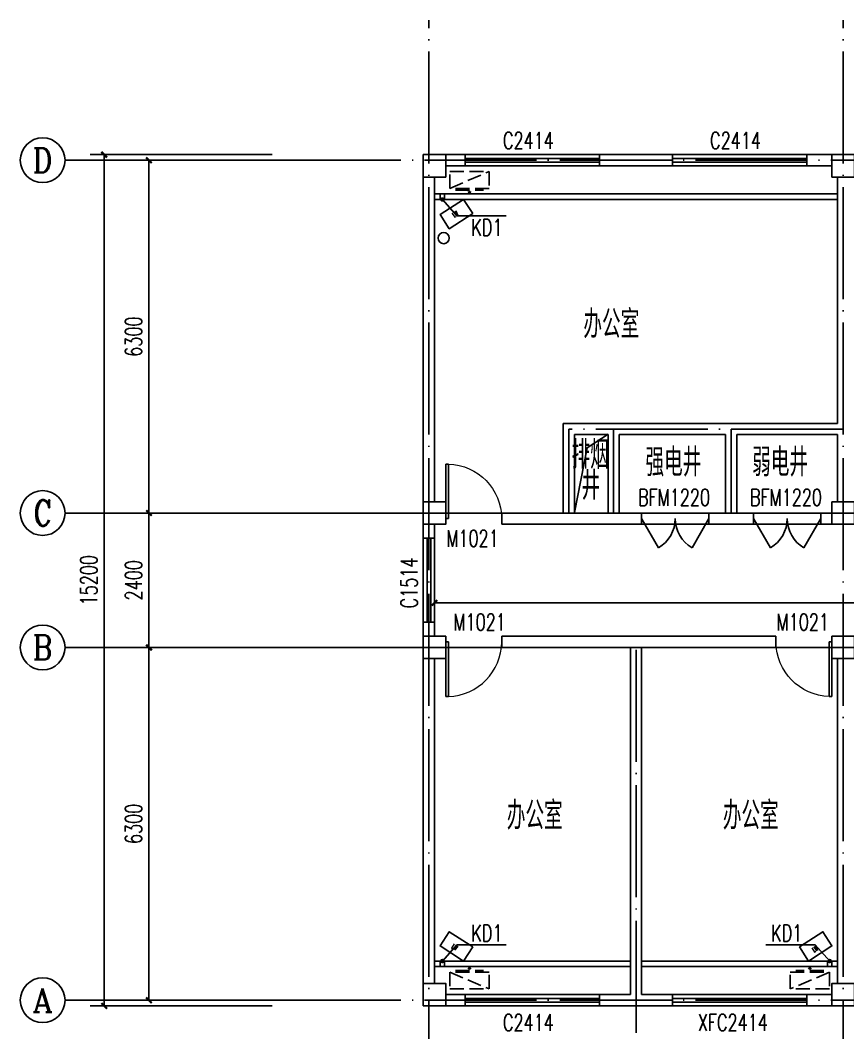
# Model space of a CAD drawing. Extents: x 5188914 to 7068445, y -542675 to 2032183.
# Drawn here: x 5205172 to 5219954, y -527701 to -509621 of the extents above; entities that cross this region are included whole.
import ezdxf
from ezdxf.enums import TextEntityAlignment as Align

# ---------------------------------------------------------------- set-up
doc = ezdxf.new("R2010")
doc.units = 0
doc.header["$LTSCALE"] = 1000
doc.header["$MEASUREMENT"] = 0
doc.linetypes.add('DASH', pattern=[0.35, 0.25, -0.1])
doc.linetypes.add('DOTE', pattern=[2.42, 2, -0.2, 0.02, -0.2])
doc.layers.get('0').update_dxf_attribs({"linetype": 'CONTINUOUS'})
doc.layers.get('Defpoints').update_dxf_attribs({"linetype": 'CONTINUOUS'})
for name, color, linetype in [('AXIS', 3, 'CONTINUOUS'), ('AXIS_TEXT', 7, 'CONTINUOUS'), ('COLUMN', 9, 'CONTINUOUS'), ('DIM_SYMB', 3, 'CONTINUOUS'), ('DOTE', 252, 'CONTINUOUS'), ('PUB_TEXT', 7, 'CONTINUOUS'), ('TH_DIM', 3, 'CONTINUOUS'), ('WALL', 251, 'CONTINUOUS'), ('WINDOW', 4, 'CONTINUOUS'), ('WINDOW_TEXT', 7, 'CONTINUOUS'), ('厨卫布置', 6, 'CONTINUOUS'), ('填充', 251, 'CONTINUOUS'), ('排水', 221, 'CONTINUOUS')]:
    doc.layers.add(name, color=color, linetype=linetype)
doc.styles.add('_TCH_AXIS', font='COMPLEX', dxfattribs={"bigfont": 'GBCBIG'})
doc.styles.add('_TCH_DIM_T3', font='SIMPLEX', dxfattribs={"width": 0.705882, "bigfont": 'GBCBIG'})
doc.styles.add('_TCH_LABEL', font='COMPLEX', dxfattribs={"bigfont": 'GBCBIG'})
doc.styles.add('_TCH_WINDOW', font='SIMPLEX', dxfattribs={"height": 3.5, "bigfont": 'GBCBIG'})
doc.styles.add('COMPLEX', font='COMPLEX')
doc.styles.add('DIM_FONT', font='SIMPLEX', dxfattribs={"width": 0.7, "bigfont": 'GBCBIG'})
doc.styles.add('schuco', font='sceie.shx', dxfattribs={"width": 0.7, "bigfont": 'sceic.shx'})
doc.dimstyles.new('_TCH_ARCH&&100', dxfattribs={"dimtxt": 297.5, "dimasz": 100, "dimexe": 250, "dimexo": 300, "dimgap": 126.25, "dimtad": 1, "dimdec": 0, "dimzin": 0, "dimdsep": 46, "dimtxsty": '_TCH_DIM_T3', "dimblk": 'ARCHTICK', "dimcen": 0.09, "dimclrt": 7, "dimazin": 2, "dimtfac": 1, "dimtdec": 0, "dimtix": 1, "dimtmove": 2, "dimatfit": 3, "dimfxl": 0, "dimtolj": 1, "dimtzin": 0, "dimarcsym": 0})

# ---------------------------------------------------------------- blocks, each defined once
blk = doc.blocks.new('A$C2E081725')
at = {"linetype": 'DASH'}
for p, q in [((700, 94), (0, 394)), ((600, 64), (100, 64)), ((138, 94), (138, 64)), ((350, 8), (327, 39)), ((350, 49), (350, 0)), ((350, 8), (373, 39)), ((563, 94), (563, 64))]:
    blk.add_line(p, q, dxfattribs=at)
blk.add_lwpolyline([(0, 394), (0, 94), (700, 94), (700, 394)], close=True, dxfattribs=at)
blk = doc.blocks.new('_AXISO')
blk.add_circle((0, 0), 0.5)
at = {"layer": 'AXIS_TEXT', "style": 'COMPLEX', "width": 1.041667}
blk.add_attdef('A', text='', height=0.56, dxfattribs=at).set_placement((-0.25, -0.28), (0.25, -0.28), align=Align.FIT)
blk = doc.blocks.new('_ArchTick')
at = {"color": 0, "linetype": 'ByBlock', "const_width": 0.4}
blk.add_lwpolyline([(-0.5, -0.5), (0.5, 0.5)], dxfattribs=at)
blk = doc.blocks.new('*D167')
at = {"layer": 'Defpoints', "color": 0}
for p in [(5212572, -518746), (5231372, -518746), (5231372, -520024)]:
    blk.add_point(p, dxfattribs=at)
at = {"layer": 'TH_DIM', "color": 0, "lineweight": -2}
for p, q in [((5212572, -519046), (5212572, -520274)), ((5231372, -519046), (5231372, -520274)), ((5212572, -520024), (5231372, -520024))]:
    blk.add_line(p, q, dxfattribs=at)
at = {"layer": 'TH_DIM', "color": 0, "lineweight": -2, "xscale": 100, "yscale": 100, "zscale": 100, "rotation": 180}
blk.add_blockref('_ArchTick', (5212572, -520024), dxfattribs=at)
at = {"layer": 'TH_DIM', "color": 0, "lineweight": -2, "xscale": 100, "yscale": 100, "zscale": 100}
blk.add_blockref('_ArchTick', (5231372, -520024), dxfattribs=at)
at = {"layer": 'TH_DIM', "color": 7, "insert": (5221972, -519749), "char_height": 297.5, "attachment_point": 5, "style": '_TCH_DIM_T3'}
blk.add_mtext('\\A1;18800', dxfattribs=at)
blk = doc.blocks.new('*D198')
at = {"layer": 'AXIS', "color": 0, "lineweight": -2}
for p, q in [((5209672, -520821), (5207222, -520821)), ((5207472, -527121), (5207472, -520821)), ((5209672, -527121), (5207222, -527121))]:
    blk.add_line(p, q, dxfattribs=at)
at = {"layer": 'Defpoints', "color": 0}
for p in [(5207472, -520821), (5209972, -520821), (5209972, -527121)]:
    blk.add_point(p, dxfattribs=at)
at = {"layer": 'AXIS', "color": 0, "lineweight": -2, "xscale": 100, "yscale": 100, "zscale": 100}
for p, rotation in [((5207472, -520821), 90), ((5207472, -527121), 270)]:
    blk.add_blockref('_ArchTick', p, dxfattribs=dict(at, rotation=rotation))
at = {"layer": 'AXIS', "color": 7, "insert": (5207197, -523971), "char_height": 297.5, "attachment_point": 5, "rotation": 90, "style": '_TCH_DIM_T3'}
blk.add_mtext('\\A1;6300', dxfattribs=at)
blk = doc.blocks.new('*D199')
at = {"layer": 'AXIS', "color": 0, "lineweight": -2}
for p, q in [((5209672, -518421), (5207222, -518421)), ((5207472, -520821), (5207472, -518421)), ((5209672, -520821), (5207222, -520821))]:
    blk.add_line(p, q, dxfattribs=at)
at = {"layer": 'Defpoints', "color": 0}
for p in [(5207472, -518421), (5209972, -518421), (5209972, -520821)]:
    blk.add_point(p, dxfattribs=at)
at = {"layer": 'AXIS', "color": 0, "lineweight": -2, "xscale": 100, "yscale": 100, "zscale": 100}
for p, rotation in [((5207472, -518421), 90), ((5207472, -520821), 270)]:
    blk.add_blockref('_ArchTick', p, dxfattribs=dict(at, rotation=rotation))
at = {"layer": 'AXIS', "color": 7, "insert": (5207197, -519621), "char_height": 297.5, "attachment_point": 5, "rotation": 90, "style": '_TCH_DIM_T3'}
blk.add_mtext('\\A1;2400', dxfattribs=at)
blk = doc.blocks.new('*D200')
at = {"layer": 'AXIS', "color": 0, "lineweight": -2}
for p, q in [((5209672, -512121), (5207222, -512121)), ((5207472, -518421), (5207472, -512121)), ((5209672, -518421), (5207222, -518421))]:
    blk.add_line(p, q, dxfattribs=at)
at = {"layer": 'Defpoints', "color": 0}
for p in [(5207472, -512121), (5209972, -512121), (5209972, -518421)]:
    blk.add_point(p, dxfattribs=at)
at = {"layer": 'AXIS', "color": 0, "lineweight": -2, "xscale": 100, "yscale": 100, "zscale": 100}
for p, rotation in [((5207472, -512121), 90), ((5207472, -518421), 270)]:
    blk.add_blockref('_ArchTick', p, dxfattribs=dict(at, rotation=rotation))
at = {"layer": 'AXIS', "color": 7, "insert": (5207197, -515271), "char_height": 297.5, "attachment_point": 5, "rotation": 90, "style": '_TCH_DIM_T3'}
blk.add_mtext('\\A1;6300', dxfattribs=at)
blk = doc.blocks.new('*D201')
at = {"layer": 'AXIS', "color": 0, "lineweight": -2}
for p, q in [((5209672, -512021), (5206422, -512021)), ((5206672, -527221), (5206672, -512021)), ((5209672, -527221), (5206422, -527221))]:
    blk.add_line(p, q, dxfattribs=at)
at = {"layer": 'Defpoints', "color": 0}
for p in [(5206672, -512021), (5209972, -512021), (5209972, -527221)]:
    blk.add_point(p, dxfattribs=at)
at = {"layer": 'AXIS', "color": 0, "lineweight": -2, "xscale": 100, "yscale": 100, "zscale": 100}
for p, rotation in [((5206672, -512021), 90), ((5206672, -527221), 270)]:
    blk.add_blockref('_ArchTick', p, dxfattribs=dict(at, rotation=rotation))
at = {"layer": 'AXIS', "color": 7, "insert": (5206397, -519621), "char_height": 297.5, "attachment_point": 5, "rotation": 90, "style": '_TCH_DIM_T3'}
blk.add_mtext('\\A1;15200', dxfattribs=at)
blk = doc.blocks.new('_FZHK')
blk.add_lwpolyline([(-0.5, -0.5), (0.5, -0.5), (0.5, 0.5), (-0.5, 0.5)], close=True)
blk = doc.blocks.new('$DorLib2D$00000231')
at = {"color": 0}
for p, q in [((-0.5, 0), (-0.25, 0.433)), ((0.5, 0), (0.25, 0.433))]:
    blk.add_line(p, q, dxfattribs=at)
for centre, start, end in [((-0.5, 0), 0, 60), ((0.5, 0), 120, 180)]:
    blk.add_arc(centre, 0.5, start, end, dxfattribs=at)
blk = doc.blocks.new('$WINLIB2D$00000001')
at = {"color": 0}
for points in [[(-0.5, 0.5), (-0.5, -0.5)], [(-0.5, 0.5), (0.5, 0.5)], [(0.5, -0.5), (0.5, 0.5)], [(0.5, 0.1667), (-0.5, 0.1667)], [(0.5, -0.1667), (-0.5, -0.1667)], [(-0.5, -0.5), (0.5, -0.5)]]:
    blk.add_lwpolyline(points, dxfattribs=at)
blk = doc.blocks.new('$DorLib2D$00000001')
for p, q in [((0.45, 0.975), (0.5, 0.975)), ((0.45, 0), (0.45, 0.975)), ((0.5, 0), (0.5, 0.975)), ((0.5, 0), (0.45, 0))]:
    blk.add_line(p, q)
at = {"lineweight": 13}
blk.add_arc((0.475, 0), 0.975, 91.4693, 180, dxfattribs=at)
blk = doc.blocks.new('$TCHSYS$WIN2D')
for p, q in [((-0.5, 0.5), (0.5, 0.5)), ((-0.5, 0.5), (-0.5, -0.5)), ((0.5, 0.5), (0.5, -0.5)), ((0.5, 0.167), (-0.5, 0.167)), ((0.5, -0.167), (-0.5, -0.167)), ((-0.5, -0.5), (0.5, -0.5))]:
    blk.add_line(p, q)

msp = doc.modelspace()

# ---------------------------------------------------------------- linework, layer by layer
at = {"linetype": 'ByBlock'}
for p, q in [((5212572.1, -512820.8), (5219772.1, -512820.8)), ((5212572.1, -512820.8), (5219772.1, -512820.8)), ((5212572.1, -526420.8), (5216072.1, -526420.8)), ((5216272.1, -526420.8), (5219772.1, -526420.8))]:
    msp.add_line(p, q, dxfattribs=at)
at = {"color": 0}
msp.add_lwpolyline([(5215072.1, -518411.2), (5215297.4, -517254.2), (5215672.1, -517011.1)], dxfattribs=at)
msp.add_circle((5212736.5, -513511.4), 100)
at = {"layer": 'AXIS', "color": 0}
for p, q in [((5209972.1, -512120.8), (5205972.1, -512120.8)), ((5209972.1, -518420.8), (5205972.1, -518420.8)), ((5209972.1, -520820.8), (5205972.1, -520820.8)), ((5209972.1, -527120.8), (5205972.1, -527120.8))]:
    msp.add_line(p, q, dxfattribs=at)
at = {"layer": 'DIM_SYMB', "const_width": 40}
for points in [[(5212725.5, -512835.6, 1), (5212698.7, -512805.9, 1)], [(5212725.5, -526405.9, 1), (5212698.7, -526435.6, 1)], [(5219618.7, -526405.9, 1), (5219645.5, -526435.6, 1)]]:
    msp.add_lwpolyline(points, format="xyb", close=True, dxfattribs=at)
at = {"layer": 'DIM_SYMB'}
for points in [[(5213854.8, -513110.7), (5212973.7, -513110.7), (5212712.1, -512820.8)], [(5213854.8, -526130.9), (5212973.7, -526130.9), (5212712.1, -526420.8)], [(5218489.5, -526130.9), (5219370.6, -526130.9), (5219632.1, -526420.8)]]:
    msp.add_lwpolyline(points, dxfattribs=at)
at = {"layer": 'DOTE', "linetype": 'DOTE'}
for p, q in [((5212472.1, -529120.8), (5212472.1, -509620.8)), ((5219872.1, -529120.8), (5219872.1, -509620.8)), ((5209972.1, -512120.8), (5236972.1, -512120.8)), ((5219872.1, -516920.7), (5214972.1, -516920.7)), ((5214972.1, -518420.7), (5214972.1, -516920.7)), ((5215772.1, -518420.7), (5215772.1, -516920.7)), ((5217872.1, -518420.7), (5217872.1, -516920.7)), ((5209972.1, -518420.8), (5236972.1, -518420.8)), ((5211572.1, -518420.8), (5235372.1, -518420.8)), ((5209972.1, -520820.8), (5236972.1, -520820.8)), ((5211572.1, -520820.8), (5235372.1, -520820.8)), ((5216172.1, -530120.8), (5216172.1, -520820.8)), ((5209972.1, -527120.8), (5236972.1, -527120.8))]:
    msp.add_line(p, q, dxfattribs=at)
at = {"layer": 'WALL', "linetype": 'ByBlock'}
for p, q in [((5213122.1, -512020.8), (5212772.1, -512020.8)), ((5213122.1, -512220.8), (5213122.1, -512020.8)), ((5216822.4, -512020.8), (5215522.1, -512020.8)), ((5215522.1, -512020.8), (5215522.1, -512220.8)), ((5216822.4, -512220.8), (5216822.4, -512020.8)), ((5219672.1, -512020.8), (5219222.4, -512020.8)), ((5219222.4, -512020.8), (5219222.4, -512220.8)), ((5212772.1, -512220.8), (5213122.1, -512220.8)), ((5215522.1, -512220.8), (5216822.4, -512220.8)), ((5219222.4, -512220.8), (5219672.1, -512220.8)), ((5212372.1, -518220.8), (5212372.1, -512420.8)), ((5212572.1, -518220.8), (5212572.1, -512420.8)), ((5219772.1, -516820.7), (5219772.1, -512420.8)), ((5214872.1, -516820.7), (5215772.1, -516820.7)), ((5214872.1, -516820.7), (5214872.1, -518420.8)), ((5215772.1, -516820.7), (5217872.1, -516820.7)), ((5217872.1, -516820.7), (5219772.1, -516820.7)), ((5215072.1, -517020.7), (5215672.1, -517020.7)), ((5215072.1, -517020.7), (5215072.1, -518420.8)), ((5215672.1, -517020.7), (5215672.1, -518420.8)), ((5215872.1, -517020.7), (5215872.1, -518420.8)), ((5215872.1, -517020.7), (5217772.1, -517020.7)), ((5217772.1, -517020.7), (5217772.1, -518420.8)), ((5217972.1, -517020.7), (5217972.1, -518420.8)), ((5217972.1, -517020.7), (5219772.1, -517020.7)), ((5219772.1, -518220.8), (5219772.1, -517020.7)), ((5214672.1, -518420.8), (5213772.1, -518420.8)), ((5213772.1, -518420.8), (5213772.1, -518620.8)), ((5214872.1, -518420.8), (5214672.1, -518420.8)), ((5215672.1, -518420.8), (5215072.1, -518420.8)), ((5216272.2, -518420.8), (5215872.1, -518420.8)), ((5216272.2, -518620.8), (5216272.2, -518420.8)), ((5217772.1, -518420.8), (5217472.2, -518420.8)), ((5217472.2, -518620.8), (5217472.2, -518420.8)), ((5218272.2, -518420.8), (5217972.1, -518420.8)), ((5218272.2, -518620.8), (5218272.2, -518420.8)), ((5219672.1, -518420.8), (5219472.2, -518420.8)), ((5219472.2, -518420.8), (5219472.2, -518620.8)), ((5212372.1, -518620.8), (5212372.1, -518870.8)), ((5212572.1, -518870.8), (5212572.1, -518620.8)), ((5213772.1, -518620.8), (5214672.1, -518620.8)), ((5214972.1, -518620.8), (5214672.1, -518620.8)), ((5215772.1, -518620.8), (5214972.1, -518620.8)), ((5216272.2, -518620.8), (5215772.1, -518620.8)), ((5217872.1, -518620.8), (5217472.2, -518620.8)), ((5217872.1, -518620.8), (5218272.2, -518620.8)), ((5219472.2, -518620.8), (5219672.1, -518620.8)), ((5212372.1, -518870.8), (5212572.1, -518870.8)), ((5212572.1, -520370.8), (5212372.1, -520370.8)), ((5212372.1, -520370.8), (5212372.1, -520620.8)), ((5212572.1, -520620.8), (5212572.1, -520370.8)), ((5214672.1, -520620.8), (5213772.1, -520620.8)), ((5213772.1, -520620.8), (5213772.1, -520820.8)), ((5214672.1, -520620.8), (5216172.1, -520620.8)), ((5218672.1, -520620.8), (5216172.1, -520620.8)), ((5218672.1, -520820.8), (5218672.1, -520620.8)), ((5213772.1, -520820.8), (5214672.1, -520820.8)), ((5214672.1, -520820.8), (5216072.1, -520820.8)), ((5216072.1, -520820.8), (5216072.1, -527020.8)), ((5216272.1, -520820.8), (5216272.1, -527020.8)), ((5216272.1, -520820.8), (5218672.1, -520820.8)), ((5212372.1, -526820.8), (5212372.1, -521020.8)), ((5212572.1, -526820.8), (5212572.1, -521020.8)), ((5219772.1, -521020.8), (5219772.1, -526820.8)), ((5213122.1, -527020.8), (5212772.1, -527020.8)), ((5213122.1, -527220.8), (5213122.1, -527020.8)), ((5216072.1, -527020.8), (5215522.1, -527020.8)), ((5215522.1, -527020.8), (5215522.1, -527220.8)), ((5216822.1, -527020.8), (5216272.1, -527020.8)), ((5216822.1, -527220.8), (5216822.1, -527020.8)), ((5219672.1, -527020.8), (5219222.1, -527020.8)), ((5219222.1, -527020.8), (5219222.1, -527220.8)), ((5212772.1, -527220.8), (5213122.1, -527220.8)), ((5215522.1, -527220.8), (5216172.1, -527220.8)), ((5216172.1, -527220.8), (5216822.1, -527220.8)), ((5219222.1, -527220.8), (5219672.1, -527220.8))]:
    msp.add_line(p, q, dxfattribs=at)
at = {"layer": 'WINDOW'}
for p, q in [((5216272.2, -518420.8), (5217472.2, -518420.8)), ((5218272.2, -518420.8), (5219472.2, -518420.8)), ((5216272.2, -518620.8), (5217472.2, -518620.8)), ((5218272.2, -518620.8), (5219472.2, -518620.8))]:
    msp.add_line(p, q, dxfattribs=at)
at = {"layer": '厨卫布置'}
for points in [[(5213254.9, -513073.2), (5213092.8, -512820.8), (5212672.1, -513091), (5212834.3, -513343.4)], [(5213254.9, -526168.4), (5213092.8, -526420.8), (5212672.1, -526150.5), (5212834.3, -525898.1)], [(5219089.3, -526168.4), (5219251.4, -526420.8), (5219672.1, -526150.5), (5219510, -525898.1)]]:
    msp.add_lwpolyline(points, close=True, dxfattribs=at)
at = {"layer": '填充', "linetype": 'DASH', "ltscale": 500}
for p, q in [((5212572.1, -512720.8), (5219772.1, -512720.8)), ((5212572.1, -512720.8), (5219772.1, -512720.8)), ((5212572.1, -526520.8), (5216072.1, -526520.8)), ((5216272.1, -526520.8), (5219772.1, -526520.8))]:
    msp.add_line(p, q, dxfattribs=at)
at = {"layer": '排水'}
for points in [[(5212752.1, -512720.8), (5212672.1, -512720.8), (5212672.1, -512820.8), (5212752.1, -512820.8)], [(5212752.1, -526520.8), (5212672.1, -526520.8), (5212672.1, -526420.8), (5212752.1, -526420.8)], [(5219592.1, -526520.8), (5219672.1, -526520.8), (5219672.1, -526420.8), (5219592.1, -526420.8)]]:
    msp.add_lwpolyline(points, close=True, dxfattribs=at)

# ---------------------------------------------------------------- block references
at = {"layer": 'AXIS', "color": 0}
ref = msp.add_blockref('_AXISO', (5205572.1, -512120.8), dxfattribs=dict(at, xscale=800, yscale=800, zscale=800))
ref.add_attrib('A', 'D', dxfattribs={"layer": 'AXIS_TEXT', "color": 0, "height": 435.3, "style": '_TCH_AXIS'}).set_placement((5205395.9, -512338.4), (5205748.3, -512338.4), align=Align.FIT)
ref = msp.add_blockref('_AXISO', (5205572.1, -518420.8), dxfattribs=dict(at, xscale=800, yscale=800, zscale=800))
ref.add_attrib('A', 'C', dxfattribs={"layer": 'AXIS_TEXT', "color": 0, "height": 455.7, "style": '_TCH_AXIS'}).set_placement((5205409.4, -518648.6), (5205734.9, -518648.6), align=Align.FIT)
ref = msp.add_blockref('_AXISO', (5205572.1, -520820.8), dxfattribs=dict(at, xscale=800, yscale=800, zscale=800))
ref.add_attrib('A', 'B', dxfattribs={"layer": 'AXIS_TEXT', "color": 0, "height": 435.3, "style": '_TCH_AXIS'}).set_placement((5205395.9, -521038.4), (5205748.3, -521038.4), align=Align.FIT)
ref = msp.add_blockref('_AXISO', (5205572.1, -527120.8), dxfattribs=dict(at, xscale=800, yscale=800, zscale=800))
ref.add_attrib('A', 'A', dxfattribs={"layer": 'AXIS_TEXT', "color": 0, "height": 425.2, "style": '_TCH_AXIS'}).set_placement((5205389.9, -527333.4), (5205754.3, -527333.4), align=Align.FIT)
at = {"layer": 'COLUMN', "linetype": 'ByBlock', "xscale": 400, "yscale": 400, "zscale": 400}
for p in [(5212572.1, -512220.8), (5219872.1, -512220.8), (5212572.1, -518420.8), (5219872.1, -518420.8), (5212572.1, -520820.8), (5219872.1, -520820.8), (5212572.1, -527020.8), (5219872.1, -527020.8)]:
    msp.add_blockref('_FZHK', p, dxfattribs=at)
at = {"layer": 'WINDOW', "linetype": 'ByBlock'}
ref = msp.add_blockref('$WINLIB2D$00000001', (5214322.1, -512120.8), dxfattribs=dict(at, xscale=2400, yscale=-199.9999928057659, zscale=2400, rotation=3.583199298957087e-08))
ref.add_attrib('A', 'C2414', (5213794.6, -511916.8), dxfattribs={"layer": 'WINDOW_TEXT', "linetype": 'ByBlock', "height": 297.5, "rotation": 0, "style": '_TCH_WINDOW', "width": 0.705882})
ref = msp.add_blockref('$WINLIB2D$00000001', (5218022.4, -512120.8), dxfattribs=dict(at, xscale=-2400, yscale=-199.9999928057659, zscale=-2400, rotation=3.583199298957087e-08))
ref.add_attrib('A', 'C2414', (5217494.9, -511916.8), dxfattribs={"layer": 'WINDOW_TEXT', "linetype": 'ByBlock', "height": 297.5, "rotation": 0, "style": '_TCH_WINDOW', "width": 0.705882})
ref = msp.add_blockref('$DorLib2D$00000001', (5213272.1, -518520.8), dxfattribs=dict(at, xscale=-1000, yscale=1000, zscale=-1000, rotation=359.9999999761271))
ref.add_attrib('A', 'M1021', (5212783.4, -519022.2), dxfattribs={"layer": 'WINDOW_TEXT', "linetype": 'ByBlock', "height": 297.5, "style": '_TCH_WINDOW', "width": 0.705882})
ref = msp.add_blockref('$DorLib2D$00000231', (5216872.2, -518520.8), dxfattribs=dict(at, xscale=1200, yscale=-1200, zscale=1200))
ref.add_attrib('A', 'BFM1220', (5216207.2, -518289.6), dxfattribs={"layer": 'WINDOW_TEXT', "linetype": 'ByBlock', "height": 297.5, "style": '_TCH_WINDOW', "width": 0.705882})
ref = msp.add_blockref('$DorLib2D$00000231', (5218872.2, -518520.8), dxfattribs=dict(at, xscale=-1200, yscale=1200, zscale=-1200, rotation=180.0000000960293))
ref.add_attrib('A', 'BFM1220', (5218207.2, -518289.6), dxfattribs={"layer": 'WINDOW_TEXT', "linetype": 'ByBlock', "height": 297.5, "rotation": 0, "style": '_TCH_WINDOW', "width": 0.705882})
ref = msp.add_blockref('$TCHSYS$WIN2D', (5212472.1, -519620.8), dxfattribs=dict(at, xscale=-1500, yscale=199.9999982714653, zscale=-1500, rotation=270.0000001285997))
ref.add_attrib('A', 'C1514', (5212268.2, -520125.3), dxfattribs={"layer": 'WINDOW_TEXT', "linetype": 'ByBlock', "height": 297.5, "rotation": 90, "style": '_TCH_WINDOW', "width": 0.705882})
ref = msp.add_blockref('$DorLib2D$00000001', (5213272.1, -520720.8), dxfattribs=dict(at, xscale=-1000, yscale=-1000, zscale=-1000, rotation=359.9999999743868))
ref.add_attrib('A', 'M1021', (5212910.9, -520516.8), dxfattribs={"layer": 'WINDOW_TEXT', "linetype": 'ByBlock', "height": 297.5, "style": '_TCH_WINDOW', "width": 0.705882})
ref = msp.add_blockref('$DorLib2D$00000001', (5219172.1, -520720.8), dxfattribs=dict(at, xscale=1000, yscale=-1000, zscale=1000, rotation=359.999999999854))
ref.add_attrib('A', 'M1021', (5218683.4, -520516.8), dxfattribs={"layer": 'WINDOW_TEXT', "linetype": 'ByBlock', "height": 297.5, "style": '_TCH_WINDOW', "width": 0.705882})
ref = msp.add_blockref('$WINLIB2D$00000001', (5214322.1, -527120.8), dxfattribs=dict(at, xscale=-2400, yscale=-200.0000003811438, zscale=-2400, rotation=180.0000000306717))
ref.add_attrib('A', 'C2414', (5213794.6, -527666.8), dxfattribs={"layer": 'WINDOW_TEXT', "linetype": 'ByBlock', "height": 297.5, "rotation": 0, "style": '_TCH_WINDOW', "width": 0.705882})
ref = msp.add_blockref('$WINLIB2D$00000001', (5218022.1, -527120.8), dxfattribs=dict(at, xscale=2400, yscale=-199.9999949552584, zscale=2400, rotation=180.0000000001875))
ref.add_attrib('A', 'XFC2414', (5217276.1, -527666.8), dxfattribs={"layer": 'WINDOW_TEXT', "linetype": 'ByBlock', "height": 297.5, "style": '_TCH_WINDOW', "width": 0.705882})
at = {"layer": '厨卫布置', "xscale": -1}
msp.add_blockref('A$C2E081725', (5213548.1, -512716.3), dxfattribs=at)
at = {"layer": '厨卫布置', "rotation": 180}
msp.add_blockref('A$C2E081725', (5213548.1, -526525.3), dxfattribs=at)
at = {"layer": '厨卫布置', "xscale": -1, "rotation": 180}
msp.add_blockref('A$C2E081725', (5218928.2, -526525.3), dxfattribs=at)

# ---------------------------------------------------------------- texts
at = {"style": 'schuco', "width": 0.7}
for s, p in [('办公室', (5215231.3, -515297.2)), ('排烟', (5215021, -517631)), ('强电井', (5216340.9, -517764.6)), ('弱电井', (5218246, -517764.6)), ('井', (5215197.4, -518180.8)), ('办公室', (5213864.2, -524072.4)), ('办公室', (5217723.3, -524072.4))]:
    msp.add_text(s, height=500, dxfattribs=at).set_placement(p)
at = {"layer": 'PUB_TEXT', "style": '_TCH_LABEL', "width": 0.705882}
for p in [(5213229.5, -513468.2), (5213229.5, -526070.8), (5218584.8, -526070.8)]:
    msp.add_text('KD1', height=297.5, dxfattribs=at).set_placement(p)
at = {"layer": '厨卫布置', "style": 'DIM_FONT', "width": 0.494118}
for rotation, p in [(32.71669, (5212925.2, -513144)), (327.28331, (5212868.2, -526186.3)), (32.71669, (5219351, -526266.7))]:
    msp.add_text('LW', height=89.65, rotation=rotation, dxfattribs=at).set_placement(p)

# ---------------------------------------------------------------- dimensions: what is measured, and where the dimension line sits
at = {"layer": 'AXIS', "color": 0}
for p1, p2, distance, picture, middle in [((5209972.1, -527220.8), (5209972.1, -512020.8), 3300, '*D201', (5206397.1, -519620.8)), ((5209972.1, -518420.8), (5209972.1, -512120.8), 2500, '*D200', (5207197.1, -515270.8)), ((5209972.1, -520820.8), (5209972.1, -518420.8), 2500, '*D199', (5207197.1, -519620.8)), ((5209972.1, -527120.8), (5209972.1, -520820.8), 2500, '*D198', (5207197.1, -523970.8))]:
    dim = msp.add_aligned_dim(p1=p1, p2=p2, distance=distance, dimstyle='_TCH_ARCH&&100', dxfattribs=at)
    dim.commit()
    dim.dimension.update_dxf_attribs({"geometry": picture, "text_midpoint": middle})
at = {"layer": 'TH_DIM', "color": 0}
dim = msp.add_aligned_dim(p1=(5212572.1, -518745.8), p2=(5231372.1, -518745.8), distance=-1278.6, dimstyle='_TCH_ARCH&&100', dxfattribs=at)
dim.commit()
dim.dimension.update_dxf_attribs({"geometry": '*D167', "text_midpoint": (5221972.1, -519749.4)})

doc.saveas('drawing.dxf')
